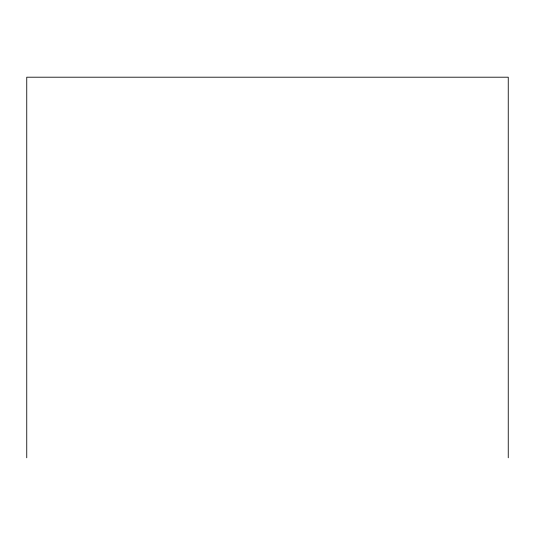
<?xml version="1.0" encoding="UTF-8"?>
<svg xmlns="http://www.w3.org/2000/svg" width="535" height="535" viewBox="0 0 535 535"><rect width="100%" height="100%" fill="white"/><g stroke="black" fill="none" stroke-linecap="round" stroke-linejoin="round"><path stroke-width="0.8" d="M508.25 457.799L508.25 77.2L26.75 77.2L26.75 457.799"/></g></svg>
